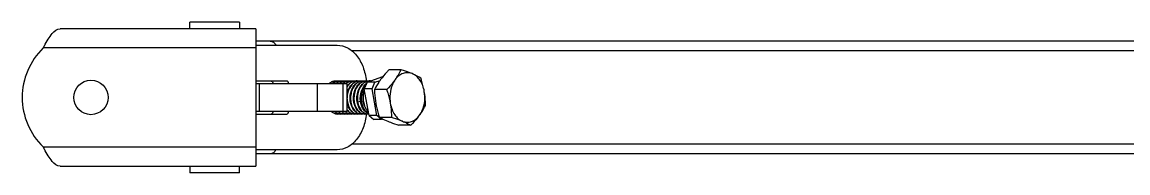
# Model space of a CAD drawing. Header units: inches. Extents: x -1293886 to -986005, y -15154 to 203628.
# Drawn here: x -1243213 to -1241843, y 83682 to 83869 of the extents above; entities that cross this region are included whole.
import ezdxf

# ---------------------------------------------------------------- set-up
doc = ezdxf.new("R2010")
doc.units = ezdxf.units.IN
doc.header["$LTSCALE"] = 100
doc.header["$MEASUREMENT"] = 0
doc.layers.add('W_DIM', color=4, linetype='Continuous')

# ---------------------------------------------------------------- blocks, each defined once
blk = doc.blocks.new('1111')
at = {"layer": 'W_DIM', "color": 7}
for p, q in [((-2282429, 1708369.6), (-2282490.4, 1708369.6)), ((-2282490.4, 1708361.4), (-2282490.4, 1708369.6)), ((-2282429, 1708369.6), (-2282429, 1708361.4)), ((-2282408.6, 1708361.4), (-2282651.3, 1708361.4)), ((-2282408.6, 1708361.4), (-2282408.6, 1708191)), ((-2282408.6, 1708337.5), (-2282672.2, 1708337.5)), ((-2281247.9, 1708346.1), (-2282408.6, 1708346.1)), ((-2282408.6, 1708340.9), (-2282307.9, 1708340.9)), ((-2281298.2, 1708334.1), (-2282290, 1708334.1)), ((-2282228.7, 1708310.6), (-2282243.6, 1708310.6)), ((-2282370.5, 1708296.6), (-2282408.6, 1708296.6)), ((-2282270.9, 1708295.2), (-2282274.4, 1708286.9)), ((-2282270.9, 1708295.2), (-2282251.3, 1708302)), ((-2282261.2, 1708295.2), (-2282270.9, 1708295.2)), ((-2282264.8, 1708286.9), (-2282261.2, 1708295.2)), ((-2282261.2, 1708295.2), (-2282254.9, 1708297.4)), ((-2282295.7, 1708293.2), (-2282408.6, 1708293.2)), ((-2282404.4, 1708259.2), (-2282404.4, 1708293.2)), ((-2282332.2, 1708259.2), (-2282332.2, 1708293.2)), ((-2282300.7, 1708259.2), (-2282300.7, 1708293.2)), ((-2282295.7, 1708259.2), (-2282295.7, 1708293.2)), ((-2282264.8, 1708286.9), (-2282274.4, 1708286.9)), ((-2282268.6, 1708253.8), (-2282274.4, 1708286.9)), ((-2282259, 1708253.8), (-2282264.8, 1708286.9)), ((-2282246.7, 1708286), (-2282261.7, 1708286)), ((-2282282.7, 1708270.7), (-2282279.2, 1708271.6)), ((-2282408.6, 1708259.2), (-2282295.7, 1708259.2)), ((-2282408.6, 1708255.7), (-2282370.5, 1708255.7)), ((-2282259, 1708253.8), (-2282268.6, 1708253.8)), ((-2282268.6, 1708253.8), (-2282262.8, 1708248.9)), ((-2282253.1, 1708248.9), (-2282259, 1708253.8)), ((-2282253.1, 1708248.9), (-2282262.8, 1708248.9)), ((-2282240.7, 1708251.6), (-2282255.7, 1708251.6)), ((-2282251.4, 1708249.5), (-2282253.1, 1708248.9)), ((-2282216.7, 1708241.8), (-2282231.6, 1708241.8)), ((-2282408.6, 1708214.8), (-2282672.2, 1708214.8)), ((-2281298.2, 1708218.3), (-2282290, 1708218.3)), ((-2282307.9, 1708211.4), (-2282408.6, 1708211.4)), ((-2281247.9, 1708206.3), (-2282408.6, 1708206.3)), ((-2282651.3, 1708191), (-2282408.6, 1708191)), ((-2282490.4, 1708191), (-2282490.4, 1708182.8)), ((-2282429, 1708182.8), (-2282429, 1708191)), ((-2282429, 1708182.8), (-2282490.4, 1708182.8))]:
    blk.add_line(p, q, dxfattribs=at)
blk.add_circle((-2282613, 1708276.2), 21.3, dxfattribs=at)
for centre, radius, start, end in [((-2282613, 1708276.2), 85.2, 133.9455, 226.0545), ((-2282552.4, 1708273.8), 135.7, 150.7378, 152.0022), ((-2282310.1, 1708284.7), 11.9, 105.9619, 108.4588), ((-2282309.5, 1708284.5), 12.1, 108.4603, 110.6754), ((-2282309.7, 1708285.4), 11.2, 92.6981, 95.2477), ((-2282309.7, 1708285.4), 11.2, 90.008, 92.6973), ((-2282309.7, 1708285.3), 11.3, 80.0725, 89.9827), ((-2282305.9, 1708284.7), 11.9, 105.9611, 108.4587), ((-2282305.3, 1708284.5), 12.1, 108.4602, 110.6744), ((-2282305.5, 1708285.4), 11.2, 89.9975, 92.695), ((-2282305.5, 1708285.3), 11.3, 80.1241, 89.9724), ((-2282301.6, 1708284.7), 11.9, 105.9615, 108.4587), ((-2282301, 1708284.5), 12.1, 108.4602, 110.6742), ((-2282301.3, 1708285.4), 11.2, 90.011, 92.6839), ((-2282301.3, 1708285.3), 11.3, 80.1633, 89.9862), ((-2282297.4, 1708284.7), 11.9, 105.9624, 108.4588), ((-2282296.8, 1708284.5), 12.1, 108.4603, 110.6751), ((-2282297, 1708285.4), 11.2, 92.6985, 95.2581), ((-2282297, 1708285.4), 11.2, 90.005, 92.6978), ((-2282297, 1708285.3), 11.3, 80.0816, 89.9797), ((-2282293.2, 1708284.7), 11.9, 105.9612, 108.4587), ((-2282292.6, 1708284.5), 12.1, 108.4602, 110.6743), ((-2282292.8, 1708285.4), 11.2, 90.0011, 92.692), ((-2282292.8, 1708285.3), 11.3, 80.141, 89.976), ((-2282289, 1708284.7), 11.9, 105.9616, 108.4587), ((-2282288.4, 1708284.5), 12.1, 108.4602, 110.6747), ((-2282288.6, 1708285.4), 11.2, 92.6886, 95.2518), ((-2282288.6, 1708285.4), 11.2, 90.008, 92.6878), ((-2282288.6, 1708285.3), 11.3, 80.0747, 89.9827), ((-2282284.8, 1708284.7), 11.9, 105.9612, 108.4587), ((-2282284.2, 1708284.5), 12.1, 108.4603, 110.6749), ((-2282284.4, 1708285.4), 11.2, 90.0004, 92.6959), ((-2282284.4, 1708285.4), 11.3, 80.395, 89.9755), ((-2282280.6, 1708284.7), 11.9, 105.9641, 108.119), ((-2282280.5, 1708284.7), 12, 108.117, 108.456), ((-2282280, 1708284.5), 12.1, 108.4602, 110.6741), ((-2282280.2, 1708285.4), 11.2, 90.0063, 92.6857), ((-2282280.2, 1708285.3), 11.3, 80.1504, 89.9814), ((-2282276.3, 1708284.7), 11.9, 105.9619, 108.4587), ((-2282275.7, 1708284.5), 12.1, 108.4602, 110.6754), ((-2282276, 1708285.4), 11.2, 92.6938, 95.2451), ((-2282276, 1708285.4), 11.2, 90.008, 92.693), ((-2282276, 1708285.3), 11.3, 80.0711, 89.9827), ((-2282272.1, 1708284.7), 11.9, 105.9611, 108.4587), ((-2282271.5, 1708284.5), 12.1, 108.4602, 110.6746), ((-2282271.7, 1708285.4), 11.2, 89.9973, 92.6949), ((-2282271.7, 1708285.3), 11.3, 80.1078, 89.9722), ((-2282267.9, 1708284.7), 11.9, 105.8298, 108.459), ((-2282267.3, 1708284.5), 12.2, 108.4202, 110.7394), ((-2282267.5, 1708285.4), 11.3, 92.8574, 95.2194), ((-2282267.5, 1708285.4), 11.3, 90.0081, 92.8567), ((-2282267.5, 1708285.4), 11.3, 86.5315, 90.0065), ((-2282308.1, 1708281.4), 15.8, 129.7045, 131.528), ((-2282307.5, 1708281.3), 16, 131.2696, 131.5925), ((-2282291.3, 1708281.5), 15.6, 128.3867, 131.6033), ((-2282290.7, 1708281.4), 15.8, 129.969, 131.5624), ((-2282286.7, 1708281.6), 15.5, 127.6353, 131.5837), ((-2282269.4, 1708275.1), 22.6, 188.9818, 191.0323), ((-2282263.7, 1708275.3), 24.2, 172.211, 172.5185), ((-2282265.1, 1708275.1), 22.8, 189.0333, 189.9567), ((-2282256.8, 1708275.1), 22.6, 188.9052, 190.5042), ((-2282251.9, 1708275.1), 27.4, 187.4386, 189.2614), ((-2282257, 1708275), 22.4, 190.5055, 191.18), ((-2282301.6, 1708269.1), 14, 225.4665, 228.8015), ((-2282307.6, 1708265.1), 9.31, 266.7735, 270.0108), ((-2282307.6, 1708265.1), 9.4, 270.0526, 281.0446), ((-2282297.4, 1708269.1), 14, 225.4871, 228.7938), ((-2282303.4, 1708265.1), 9.31, 266.7894, 270.0075), ((-2282303.4, 1708265.1), 9.4, 270.049, 280.9977), ((-2282293.2, 1708269.1), 14, 225.4659, 228.8093), ((-2282299.1, 1708265.1), 9.31, 266.785, 269.9983), ((-2282299.2, 1708265.1), 9.4, 270.0405, 281.0531), ((-2282288.9, 1708269.1), 14, 225.4702, 228.7951), ((-2282283.5, 1708270.3), 15.8, 219.2284, 222.3075), ((-2282294.9, 1708265.1), 9.31, 266.7769, 270.0081), ((-2282284.5, 1708269.4), 14.4, 222.2645, 228.752), ((-2282294.9, 1708265.1), 9.4, 270.0497, 281.0016), ((-2282290.7, 1708265.1), 9.31, 266.7867, 270.0021), ((-2282290.7, 1708265.1), 9.4, 270.0437, 281.0051), ((-2282286.5, 1708265.1), 9.31, 266.7795, 270.0015), ((-2282286.5, 1708265.1), 9.4, 270.0437, 281.062), ((-2282282.3, 1708265.1), 9.31, 266.7801, 270.0075), ((-2282282.3, 1708265.1), 9.4, 270.049, 280.9954), ((-2282278.1, 1708265.1), 9.31, 266.7856, 269.9966), ((-2282278.1, 1708265.1), 9.4, 270.0384, 281.0179), ((-2282273.8, 1708265.1), 9.31, 266.7743, 270.0077), ((-2282273.9, 1708265.1), 9.4, 270.0498, 281.0645), ((-2282269.6, 1708265.1), 9.31, 266.7845, 274.2112), ((-2282552.4, 1708278.5), 135.7, 207.9978, 209.2622)]:
    blk.add_arc(centre, radius, start, end, dxfattribs=at)
for points, knots in [([(-2282670.7, 1708340.2), (-2282669.2, 1708343), (-2282666.1, 1708348.2), (-2282660.9, 1708356.1), (-2282655.1, 1708361.4), (-2282651.3, 1708361.4)], [0, 0, 0, 0, 0.326101, 0.611119, 1, 1, 1, 1]), ([(-2282391, 1708346.1), (-2282389.6, 1708346.1), (-2282386.6, 1708344.9), (-2282384.8, 1708342.4), (-2282384.1, 1708341)], [0, 0, 0, 0, 0.461863, 1, 1, 1, 1]), ([(-2282307.9, 1708340.9), (-2282303.5, 1708340.9), (-2282294.2, 1708338.4), (-2282283, 1708328.3), (-2282275.1, 1708313.8), (-2282272.6, 1708302.5), (-2282272, 1708296.6)], [0, 0, 0, 0, 0.212085, 0.446759, 0.711828, 1, 1, 1, 1]), ([(-2282243.6, 1708310.6), (-2282244.6, 1708309.6), (-2282248.3, 1708305.7), (-2282251.9, 1708301.5), (-2282254.2, 1708298.3)], [0, 0, 0, 0, 0.257895, 1, 1, 1, 1]), ([(-2282236.2, 1708298.3), (-2282235.4, 1708299.3), (-2282232.7, 1708303.2), (-2282230.3, 1708307.4), (-2282228.7, 1708310.6)], [0, 0, 0, 0, 0.263099, 1, 1, 1, 1]), ([(-2282215.1, 1708305.7), (-2282216.1, 1708306.1), (-2282220.6, 1708307.8), (-2282225.2, 1708309.4), (-2282228.7, 1708310.6)], [0, 0, 0, 0, 0.233658, 1, 1, 1, 1]), ([(-2282389.8, 1708296.6), (-2282389.1, 1708296.6), (-2282387.7, 1708295.6), (-2282387.4, 1708294.1), (-2282387.4, 1708293.2)], [0, 0, 0, 0, 0.440239, 1, 1, 1, 1]), ([(-2282368.1, 1708293.2), (-2282368.1, 1708294.1), (-2282368.4, 1708295.6), (-2282369.9, 1708296.6), (-2282370.5, 1708296.6)], [0, 0, 0, 0, 0.559761, 1, 1, 1, 1]), ([(-2282318.2, 1708293.6), (-2282317.9, 1708293.9), (-2282316.5, 1708294.9), (-2282315, 1708295.6), (-2282313.9, 1708296)], [0, 0, 0, 0, 0.25881, 1, 1, 1, 1]), ([(-2282313.8, 1708295.9), (-2282314.1, 1708295.7), (-2282315.7, 1708295.1), (-2282317.1, 1708294.1), (-2282318, 1708293.3)], [0, 0, 0, 0, 0.242679, 1, 1, 1, 1]), ([(-2282314.4, 1708293.3), (-2282314, 1708293.6), (-2282312.6, 1708294.7), (-2282310.9, 1708295.6), (-2282309.6, 1708296)], [0, 0, 0, 0, 0.25985, 1, 1, 1, 1]), ([(-2282309.5, 1708295.9), (-2282309.9, 1708295.7), (-2282311.5, 1708295.1), (-2282312.9, 1708294.1), (-2282313.8, 1708293.2)], [0, 0, 0, 0, 0.242549, 1, 1, 1, 1]), ([(-2282310.2, 1708293.2), (-2282309.8, 1708293.6), (-2282308.4, 1708294.7), (-2282306.7, 1708295.6), (-2282305.4, 1708296)], [0, 0, 0, 0, 0.25988, 1, 1, 1, 1]), ([(-2282305.3, 1708295.9), (-2282305.7, 1708295.7), (-2282307.3, 1708295.1), (-2282308.7, 1708294.1), (-2282309.6, 1708293.2)], [0, 0, 0, 0, 0.242552, 1, 1, 1, 1]), ([(-2282305.9, 1708293.2), (-2282305.6, 1708293.6), (-2282304.1, 1708294.7), (-2282302.5, 1708295.6), (-2282301.2, 1708296)], [0, 0, 0, 0, 0.259876, 1, 1, 1, 1]), ([(-2282301.1, 1708295.9), (-2282301.5, 1708295.7), (-2282303, 1708295.1), (-2282304.5, 1708294.1), (-2282305.4, 1708293.2)], [0, 0, 0, 0, 0.242544, 1, 1, 1, 1]), ([(-2282301.1, 1708293.8), (-2282300.7, 1708294), (-2282299.5, 1708295), (-2282298.1, 1708295.7), (-2282297, 1708296)], [0, 0, 0, 0, 0.258068, 1, 1, 1, 1]), ([(-2282296.9, 1708295.9), (-2282297.2, 1708295.8), (-2282298.7, 1708295.1), (-2282300, 1708294.3), (-2282300.9, 1708293.5)], [0, 0, 0, 0, 0.243219, 1, 1, 1, 1]), ([(-2282297.5, 1708293.2), (-2282297.1, 1708293.6), (-2282295.7, 1708294.7), (-2282294.1, 1708295.6), (-2282292.8, 1708296)], [0, 0, 0, 0, 0.259878, 1, 1, 1, 1]), ([(-2282292.7, 1708295.9), (-2282293, 1708295.8), (-2282294.2, 1708295.2), (-2282295.4, 1708294.5), (-2282296.2, 1708293.9)], [0, 0, 0, 0, 0.244171, 1, 1, 1, 1]), ([(-2282295.7, 1708290.6), (-2282294.7, 1708291.9), (-2282292.6, 1708294.1), (-2282289.9, 1708295.6), (-2282288.5, 1708296)], [0, 0, 0, 0, 0.520421, 1, 1, 1, 1]), ([(-2282295.7, 1708280.7), (-2282295.4, 1708282.5), (-2282294.3, 1708285.9), (-2282291.8, 1708290.5), (-2282288.5, 1708294), (-2282285.7, 1708295.6), (-2282284.3, 1708296)], [0, 0, 0, 0, 0.276521, 0.537648, 0.778453, 1, 1, 1, 1]), ([(-2282288.5, 1708295.9), (-2282289.9, 1708295.3), (-2282292.7, 1708293.7), (-2282294.8, 1708291.2), (-2282295.7, 1708289.9)], [0, 0, 0, 0, 0.478395, 1, 1, 1, 1]), ([(-2282284.2, 1708295.9), (-2282285.9, 1708295.2), (-2282289.2, 1708293.1), (-2282292.8, 1708288.3), (-2282295.1, 1708282.2), (-2282295.7, 1708277.8), (-2282295.7, 1708275.5)], [0, 0, 0, 0, 0.218898, 0.461373, 0.725247, 1, 1, 1, 1]), ([(-2282285.5, 1708258.5), (-2282288.1, 1708260.8), (-2282290.8, 1708265.8), (-2282292.1, 1708273.1), (-2282292, 1708279.1), (-2282290.6, 1708284.9), (-2282288, 1708289.9), (-2282284.6, 1708293.9), (-2282281.6, 1708295.5), (-2282280.1, 1708296)], [0, 0, 0, 0, 0.235001, 0.369196, 0.507414, 0.643709, 0.772807, 0.891505, 1, 1, 1, 1]), ([(-2282280, 1708295.9), (-2282281.8, 1708295.2), (-2282285.3, 1708292.9), (-2282289, 1708287.5), (-2282291.2, 1708281), (-2282291.7, 1708273.9), (-2282290.6, 1708267), (-2282287.8, 1708261.2), (-2282283.7, 1708257.1), (-2282280.2, 1708255.9), (-2282278.6, 1708255.8)], [0, 0, 0, 0, 0.114222, 0.241564, 0.380183, 0.523375, 0.662466, 0.789658, 0.901085, 1, 1, 1, 1]), ([(-2282281.3, 1708258.5), (-2282283.9, 1708260.8), (-2282286.6, 1708265.8), (-2282287.9, 1708273.1), (-2282287.7, 1708279.1), (-2282286.3, 1708284.9), (-2282283.8, 1708289.9), (-2282280.3, 1708293.9), (-2282277.4, 1708295.5), (-2282275.9, 1708296)], [0, 0, 0, 0, 0.234995, 0.369193, 0.507415, 0.643708, 0.772808, 0.891506, 1, 1, 1, 1]), ([(-2282275.8, 1708295.9), (-2282277.6, 1708295.2), (-2282281.1, 1708292.9), (-2282284.8, 1708287.5), (-2282287, 1708281), (-2282287.5, 1708273.9), (-2282286.3, 1708267), (-2282283.6, 1708261.2), (-2282279.5, 1708257.1), (-2282276, 1708255.9), (-2282274.4, 1708255.8)], [0, 0, 0, 0, 0.11422, 0.241557, 0.38018, 0.523371, 0.662464, 0.789655, 0.901082, 1, 1, 1, 1]), ([(-2282283.2, 1708270.6), (-2282283.6, 1708273.3), (-2282283.7, 1708278.7), (-2282281.7, 1708286.4), (-2282277.7, 1708292.7), (-2282273.7, 1708295.4), (-2282271.7, 1708296)], [0, 0, 0, 0, 0.271171, 0.538307, 0.783282, 1, 1, 1, 1]), ([(-2282271.6, 1708295.9), (-2282273.6, 1708295.1), (-2282277.4, 1708292.4), (-2282281.3, 1708286.2), (-2282283.2, 1708278.7), (-2282283.1, 1708273.3), (-2282282.7, 1708270.7)], [0, 0, 0, 0, 0.217951, 0.46337, 0.729831, 1, 1, 1, 1]), ([(-2282254.2, 1708298.3), (-2282255, 1708297.3), (-2282257.7, 1708293.4), (-2282260.1, 1708289.2), (-2282261.7, 1708286)], [0, 0, 0, 0, 0.263099, 1, 1, 1, 1]), ([(-2282236.2, 1708298.3), (-2282236.9, 1708297.2), (-2282240.2, 1708293), (-2282243.9, 1708289), (-2282246.7, 1708286)], [0, 0, 0, 0, 0.240981, 1, 1, 1, 1]), ([(-2282236.2, 1708298.3), (-2282237.6, 1708296.4), (-2282242.5, 1708287.4), (-2282243.5, 1708276.5), (-2282242.2, 1708268.8)], [0, 0, 0, 0, 0.235366, 1, 1, 1, 1]), ([(-2282215.1, 1708305.7), (-2282216.9, 1708306.4), (-2282220.7, 1708307.2), (-2282226.6, 1708306.3), (-2282231.9, 1708303.2), (-2282234.9, 1708300.1), (-2282236.2, 1708298.3)], [0, 0, 0, 0, 0.238229, 0.47528, 0.726056, 1, 1, 1, 1]), ([(-2282215.1, 1708305.7), (-2282214.1, 1708305.3), (-2282210.6, 1708303.8), (-2282207.1, 1708302.1), (-2282204.6, 1708300.7)], [0, 0, 0, 0, 0.275005, 1, 1, 1, 1]), ([(-2282200.1, 1708283.6), (-2282200.5, 1708286.1), (-2282201.8, 1708291), (-2282205.1, 1708297.4), (-2282209.6, 1708302.6), (-2282213.2, 1708304.9), (-2282215.1, 1708305.7)], [0, 0, 0, 0, 0.27851, 0.540172, 0.780428, 1, 1, 1, 1]), ([(-2282200.1, 1708283.6), (-2282200.3, 1708285), (-2282201.5, 1708290.8), (-2282203.2, 1708296.5), (-2282204.6, 1708300.7)], [0, 0, 0, 0, 0.248499, 1, 1, 1, 1]), ([(-2282283.1, 1708270.3), (-2282283.3, 1708271.1), (-2282283.9, 1708274.6), (-2282283.6, 1708278.3), (-2282283, 1708280.9)], [0, 0, 0, 0, 0.246468, 1, 1, 1, 1]), ([(-2282279.1, 1708271.6), (-2282279.7, 1708275.8), (-2282279, 1708284.1), (-2282274.5, 1708291.5), (-2282271.5, 1708293.9)], [0, 0, 0, 0, 0.526254, 1, 1, 1, 1]), ([(-2282279.2, 1708271.6), (-2282279.3, 1708272.3), (-2282279.6, 1708275.4), (-2282279.3, 1708278.5), (-2282278.8, 1708280.7)], [0, 0, 0, 0, 0.247915, 1, 1, 1, 1]), ([(-2282272.3, 1708292.1), (-2282274.6, 1708289.6), (-2282277.1, 1708284.7), (-2282278.4, 1708277.8), (-2282278.4, 1708272.3), (-2282277.4, 1708267.1), (-2282275, 1708261.3), (-2282271.7, 1708257.8), (-2282269.1, 1708256.6)], [0, 0, 0, 0, 0.255096, 0.39268, 0.530602, 0.663916, 0.788307, 1, 1, 1, 1]), ([(-2282273.6, 1708264.9), (-2282274.3, 1708266.4), (-2282276.7, 1708272.9), (-2282276.2, 1708280.5), (-2282274.1, 1708285.3)], [0, 0, 0, 0, 0.239303, 1, 1, 1, 1]), ([(-2282269.6, 1708259), (-2282272.6, 1708262), (-2282275.4, 1708268.7), (-2282275.8, 1708277.8), (-2282274.8, 1708282.5), (-2282274, 1708284.8)], [0, 0, 0, 0, 0.470214, 0.736055, 1, 1, 1, 1]), ([(-2282261.7, 1708286), (-2282261.7, 1708284.6), (-2282261.6, 1708278.8), (-2282261, 1708273.1), (-2282260.2, 1708268.8)], [0, 0, 0, 0, 0.246121, 1, 1, 1, 1]), ([(-2282246.7, 1708286), (-2282246.3, 1708284.6), (-2282244.4, 1708279), (-2282242.9, 1708273.2), (-2282242.2, 1708268.8)], [0, 0, 0, 0, 0.251163, 1, 1, 1, 1]), ([(-2282206.1, 1708254.1), (-2282204.7, 1708256), (-2282199.7, 1708265), (-2282198.7, 1708275.9), (-2282200.1, 1708283.6)], [0, 0, 0, 0, 0.235366, 1, 1, 1, 1]), ([(-2282198.6, 1708266.4), (-2282198.6, 1708267.8), (-2282198.8, 1708273.5), (-2282199.3, 1708279.3), (-2282200.1, 1708283.6)], [0, 0, 0, 0, 0.246121, 1, 1, 1, 1]), ([(-2282295.7, 1708274.3), (-2282295.6, 1708271.9), (-2282294.9, 1708267.4), (-2282292.2, 1708261.4), (-2282288.1, 1708257.1), (-2282284.5, 1708255.9), (-2282282.8, 1708255.8)], [0, 0, 0, 0, 0.291873, 0.559175, 0.79302, 1, 1, 1, 1]), ([(-2282289.8, 1708258.5), (-2282290.5, 1708259.2), (-2282293.4, 1708262.4), (-2282295.1, 1708266.6), (-2282295.7, 1708269.9)], [0, 0, 0, 0, 0.228177, 1, 1, 1, 1]), ([(-2282291.8, 1708271.5), (-2282291.9, 1708272.3), (-2282292.2, 1708275.2), (-2282292, 1708278.2), (-2282291.5, 1708280.4)], [0, 0, 0, 0, 0.247797, 1, 1, 1, 1]), ([(-2282287.6, 1708271.5), (-2282287.7, 1708272.1), (-2282287.9, 1708274.4), (-2282287.9, 1708276.7), (-2282287.7, 1708278.4)], [0, 0, 0, 0, 0.247252, 1, 1, 1, 1]), ([(-2282277.1, 1708258.5), (-2282277.9, 1708259.2), (-2282281, 1708262.6), (-2282282.6, 1708267.1), (-2282283.2, 1708270.6)], [0, 0, 0, 0, 0.22749, 1, 1, 1, 1]), ([(-2282282.7, 1708270.7), (-2282282.4, 1708268.7), (-2282281.3, 1708264.9), (-2282278.5, 1708260.1), (-2282274.7, 1708256.8), (-2282271.6, 1708255.8), (-2282270.2, 1708255.8)], [0, 0, 0, 0, 0.290521, 0.554658, 0.788516, 1, 1, 1, 1]), ([(-2282272.9, 1708258.5), (-2282273.7, 1708259.2), (-2282276.8, 1708262.6), (-2282278.4, 1708267.2), (-2282279, 1708270.7)], [0, 0, 0, 0, 0.227377, 1, 1, 1, 1]), ([(-2282260.2, 1708268.8), (-2282260, 1708267.4), (-2282258.8, 1708261.6), (-2282257.1, 1708255.9), (-2282255.7, 1708251.6)], [0, 0, 0, 0, 0.248499, 1, 1, 1, 1]), ([(-2282242.2, 1708268.8), (-2282241.7, 1708266.3), (-2282240.4, 1708261.4), (-2282237.1, 1708254.9), (-2282232.7, 1708249.8), (-2282229, 1708247.5), (-2282227.1, 1708246.7)], [0, 0, 0, 0, 0.27851, 0.540172, 0.780428, 1, 1, 1, 1]), ([(-2282242.2, 1708268.8), (-2282241.9, 1708267.4), (-2282241.1, 1708261.7), (-2282240.8, 1708255.9), (-2282240.7, 1708251.6)], [0, 0, 0, 0, 0.254083, 1, 1, 1, 1]), ([(-2282387.4, 1708259.2), (-2282387.4, 1708258.3), (-2282387.7, 1708256.8), (-2282389.1, 1708255.7), (-2282389.8, 1708255.7)], [0, 0, 0, 0, 0.559761, 1, 1, 1, 1]), ([(-2282370.5, 1708255.7), (-2282369.9, 1708255.7), (-2282368.4, 1708256.8), (-2282368.1, 1708258.3), (-2282368.1, 1708259.2)], [0, 0, 0, 0, 0.440239, 1, 1, 1, 1]), ([(-2282308.1, 1708255.7), (-2282309.5, 1708255.7), (-2282312.3, 1708256.4), (-2282314.6, 1708258.1), (-2282315.7, 1708259.1)], [0, 0, 0, 0, 0.479607, 1, 1, 1, 1]), ([(-2282315.1, 1708259.1), (-2282314.2, 1708258.1), (-2282312, 1708256.5), (-2282309.4, 1708255.8), (-2282308.1, 1708255.8)], [0, 0, 0, 0, 0.520009, 1, 1, 1, 1]), ([(-2282310.9, 1708259.1), (-2282309.9, 1708258.1), (-2282307.8, 1708256.5), (-2282305.1, 1708255.8), (-2282303.9, 1708255.8)], [0, 0, 0, 0, 0.519993, 1, 1, 1, 1]), ([(-2282303.9, 1708255.7), (-2282305.1, 1708255.7), (-2282307.7, 1708256.3), (-2282309.9, 1708257.7), (-2282310.8, 1708258.5)], [0, 0, 0, 0, 0.482588, 1, 1, 1, 1]), ([(-2282272, 1708256), (-2282272.6, 1708250), (-2282275, 1708238.7), (-2282282.9, 1708224.1), (-2282294.1, 1708214), (-2282303.5, 1708211.4), (-2282307.9, 1708211.4)], [0, 0, 0, 0, 0.288185, 0.553327, 0.788006, 1, 1, 1, 1]), ([(-2282306.7, 1708259.1), (-2282305.7, 1708258.1), (-2282303.6, 1708256.5), (-2282300.9, 1708255.8), (-2282299.7, 1708255.8)], [0, 0, 0, 0, 0.52002, 1, 1, 1, 1]), ([(-2282299.7, 1708255.7), (-2282300.9, 1708255.7), (-2282303.5, 1708256.3), (-2282305.6, 1708257.7), (-2282306.6, 1708258.5)], [0, 0, 0, 0, 0.482583, 1, 1, 1, 1]), ([(-2282302.5, 1708259.1), (-2282301.5, 1708258.1), (-2282299.3, 1708256.5), (-2282296.7, 1708255.8), (-2282295.5, 1708255.8)], [0, 0, 0, 0, 0.520002, 1, 1, 1, 1]), ([(-2282295.5, 1708255.7), (-2282296.7, 1708255.7), (-2282299.2, 1708256.3), (-2282301.4, 1708257.7), (-2282302.4, 1708258.5)], [0, 0, 0, 0, 0.482587, 1, 1, 1, 1]), ([(-2282298.3, 1708259.1), (-2282297.3, 1708258.1), (-2282295.1, 1708256.5), (-2282292.5, 1708255.8), (-2282291.2, 1708255.8)], [0, 0, 0, 0, 0.520001, 1, 1, 1, 1]), ([(-2282291.2, 1708255.7), (-2282292.5, 1708255.7), (-2282295, 1708256.3), (-2282297.2, 1708257.7), (-2282298.2, 1708258.5)], [0, 0, 0, 0, 0.482586, 1, 1, 1, 1]), ([(-2282295.7, 1708261), (-2282294.6, 1708259.5), (-2282292.1, 1708257), (-2282288.7, 1708255.8), (-2282287, 1708255.8)], [0, 0, 0, 0, 0.52908, 1, 1, 1, 1]), ([(-2282287, 1708255.7), (-2282288.2, 1708255.7), (-2282290.8, 1708256.3), (-2282293, 1708257.7), (-2282294, 1708258.5)], [0, 0, 0, 0, 0.482585, 1, 1, 1, 1]), ([(-2282282.8, 1708255.7), (-2282284, 1708255.7), (-2282286.6, 1708256.3), (-2282288.8, 1708257.7), (-2282289.8, 1708258.5)], [0, 0, 0, 0, 0.482588, 1, 1, 1, 1]), ([(-2282278.6, 1708255.7), (-2282279.8, 1708255.7), (-2282282.4, 1708256.3), (-2282284.5, 1708257.7), (-2282285.5, 1708258.5)], [0, 0, 0, 0, 0.482586, 1, 1, 1, 1]), ([(-2282274.4, 1708255.7), (-2282275.6, 1708255.7), (-2282278.2, 1708256.3), (-2282280.3, 1708257.7), (-2282281.3, 1708258.5)], [0, 0, 0, 0, 0.482586, 1, 1, 1, 1]), ([(-2282270.2, 1708255.7), (-2282271.4, 1708255.7), (-2282273.9, 1708256.3), (-2282276.1, 1708257.7), (-2282277.1, 1708258.5)], [0, 0, 0, 0, 0.482589, 1, 1, 1, 1]), ([(-2282269.1, 1708256.3), (-2282269.4, 1708256.4), (-2282270.8, 1708256.9), (-2282272, 1708257.8), (-2282272.9, 1708258.5)], [0, 0, 0, 0, 0.241445, 1, 1, 1, 1]), ([(-2282227.1, 1708246.7), (-2282225.4, 1708246), (-2282221.6, 1708245.2), (-2282215.7, 1708246.1), (-2282210.3, 1708249.2), (-2282207.4, 1708252.3), (-2282206.1, 1708254.1)], [0, 0, 0, 0, 0.238229, 0.47528, 0.726056, 1, 1, 1, 1]), ([(-2282206.1, 1708254.1), (-2282206.9, 1708253), (-2282210.2, 1708248.8), (-2282213.8, 1708244.8), (-2282216.7, 1708241.8)], [0, 0, 0, 0, 0.240981, 1, 1, 1, 1]), ([(-2282206.1, 1708254.1), (-2282205.3, 1708255.1), (-2282202.6, 1708259), (-2282200.2, 1708263.2), (-2282198.6, 1708266.4)], [0, 0, 0, 0, 0.263099, 1, 1, 1, 1]), ([(-2282255.7, 1708251.6), (-2282254.9, 1708251.2), (-2282251.5, 1708249.4), (-2282248, 1708247.9), (-2282245.2, 1708246.7)], [0, 0, 0, 0, 0.226572, 1, 1, 1, 1]), ([(-2282245.2, 1708246.7), (-2282244.2, 1708246.3), (-2282239.7, 1708244.5), (-2282235.1, 1708243), (-2282231.6, 1708241.8)], [0, 0, 0, 0, 0.233658, 1, 1, 1, 1]), ([(-2282227.1, 1708246.7), (-2282228.2, 1708247.1), (-2282232.7, 1708248.9), (-2282237.2, 1708250.5), (-2282240.7, 1708251.6)], [0, 0, 0, 0, 0.233658, 1, 1, 1, 1]), ([(-2282227.1, 1708246.7), (-2282226.2, 1708246.3), (-2282222.6, 1708244.8), (-2282219.1, 1708243.1), (-2282216.7, 1708241.8)], [0, 0, 0, 0, 0.275005, 1, 1, 1, 1]), ([(-2282651.3, 1708191), (-2282655.1, 1708191), (-2282660.9, 1708196.2), (-2282666.1, 1708204.2), (-2282669.2, 1708209.4), (-2282670.7, 1708212.2)], [0, 0, 0, 0, 0.388881, 0.673899, 1, 1, 1, 1]), ([(-2282384.1, 1708211.4), (-2282384.8, 1708210), (-2282386.6, 1708207.5), (-2282389.6, 1708206.3), (-2282391, 1708206.3)], [0, 0, 0, 0, 0.538137, 1, 1, 1, 1])]:
    blk.add_open_spline(points, degree=3, knots=knots, dxfattribs=at)
for points in [[(-2282313.4, 1708296.2), (-2282312.3, 1708296.5), (-2282311.3, 1708296.6), (-2282310.2, 1708296.6)], [(-2282310.7, 1708296.6), (-2282311.6, 1708296.5), (-2282312.5, 1708296.3), (-2282313.3, 1708296)], [(-2282309.1, 1708296.2), (-2282308.1, 1708296.5), (-2282307.1, 1708296.6), (-2282306, 1708296.6)], [(-2282306, 1708296.6), (-2282307.1, 1708296.6), (-2282308.1, 1708296.4), (-2282309.1, 1708296)], [(-2282304.9, 1708296.2), (-2282303.9, 1708296.5), (-2282302.8, 1708296.6), (-2282301.8, 1708296.6)], [(-2282301.8, 1708296.6), (-2282302.8, 1708296.6), (-2282303.9, 1708296.4), (-2282304.9, 1708296)], [(-2282300.7, 1708296.2), (-2282299.7, 1708296.5), (-2282298.6, 1708296.6), (-2282297.6, 1708296.6)], [(-2282298.1, 1708296.6), (-2282299, 1708296.5), (-2282299.8, 1708296.3), (-2282300.7, 1708296)], [(-2282296.5, 1708296.2), (-2282295.5, 1708296.5), (-2282294.4, 1708296.6), (-2282293.4, 1708296.6)], [(-2282293.4, 1708296.6), (-2282294.4, 1708296.6), (-2282295.5, 1708296.4), (-2282296.5, 1708296)], [(-2282292.3, 1708296.2), (-2282291.3, 1708296.5), (-2282290.2, 1708296.6), (-2282289.1, 1708296.6)], [(-2282289.6, 1708296.6), (-2282290.5, 1708296.5), (-2282291.4, 1708296.3), (-2282292.2, 1708296)], [(-2282288.1, 1708296.2), (-2282287, 1708296.5), (-2282286, 1708296.6), (-2282284.9, 1708296.6)], [(-2282284.9, 1708296.6), (-2282286, 1708296.6), (-2282287, 1708296.4), (-2282288, 1708296)], [(-2282283.8, 1708296.2), (-2282282.8, 1708296.5), (-2282281.8, 1708296.6), (-2282280.7, 1708296.6)], [(-2282280.7, 1708296.6), (-2282281.7, 1708296.6), (-2282282.8, 1708296.4), (-2282283.8, 1708296)], [(-2282279.6, 1708296.2), (-2282278.6, 1708296.5), (-2282277.5, 1708296.6), (-2282276.5, 1708296.6)], [(-2282277, 1708296.6), (-2282277.9, 1708296.5), (-2282278.7, 1708296.3), (-2282279.6, 1708296)], [(-2282275.4, 1708296.2), (-2282274.4, 1708296.5), (-2282273.3, 1708296.6), (-2282272.3, 1708296.6)], [(-2282272.3, 1708296.6), (-2282273.3, 1708296.6), (-2282274.4, 1708296.4), (-2282275.4, 1708296)], [(-2282271.2, 1708296.2), (-2282270.1, 1708296.5), (-2282269.1, 1708296.6), (-2282268, 1708296.6)], [(-2282268.5, 1708296.6), (-2282269.4, 1708296.5), (-2282270.3, 1708296.3), (-2282271.1, 1708296)]]:
    blk.add_open_spline(points, degree=3, dxfattribs=at)

msp = doc.modelspace()

# ---------------------------------------------------------------- block references
at = {"layer": 'W_DIM'}
msp.add_blockref('1111', (1039485.7, -1624500.7), dxfattribs=at)

doc.saveas('drawing.dxf')
